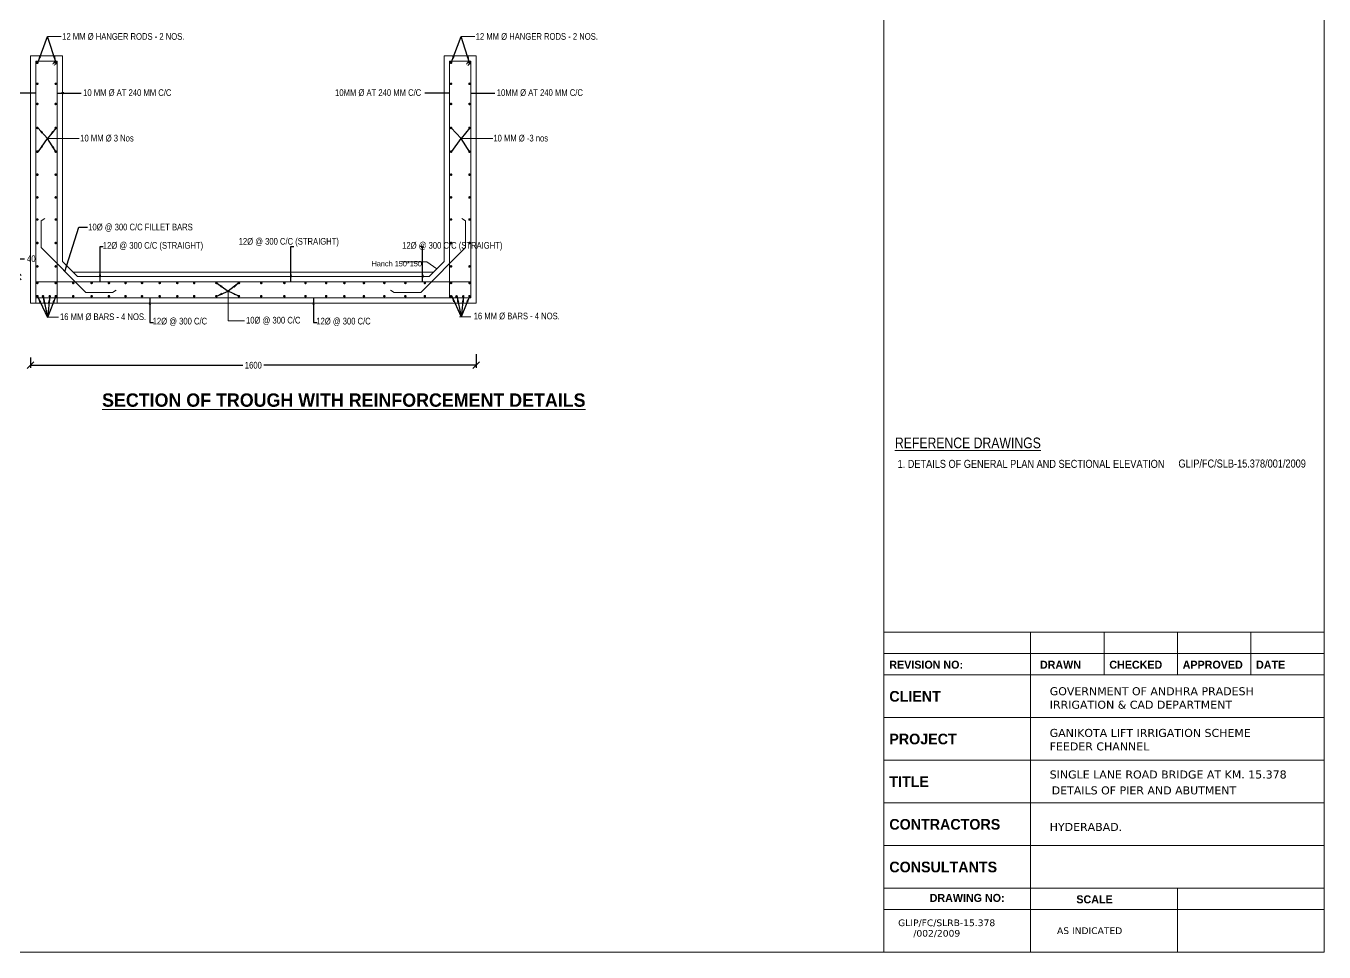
# Model space of a CAD drawing. Header units: millimetres. Extents: x 856385 to 958457, y -77744 to -16204.
# Drawn here: x 909786 to 958457, y -77744 to -43012 of the extents above; entities that cross this region are included whole.
import ezdxf

# ---------------------------------------------------------------- set-up
doc = ezdxf.new("R2010")
doc.units = ezdxf.units.MM
doc.header["$LTSCALE"] = 300
doc.header["$MEASUREMENT"] = 0
doc.layers.add('abutment', color=7, linetype='Continuous')
doc.styles.add('ARIAL NARROW', font='ARIALN.TTF', dxfattribs={"height": 250})
doc.styles.add('arn', font='ARIALN.TTF')
doc.styles.add('CITYBLUEPR', font='cityb___.ttf')
doc.styles.add('VERDANA', font='verdana.ttf')
doc.dimstyles.new('STANDARD$0', dxfattribs={"dimscale": 88.888889, "dimtxt": 0.02, "dimasz": 0.02, "dimexe": 0.05, "dimexo": 0.1, "dimgap": 0.002, "dimtad": 2, "dimdec": 0, "dimzin": 1, "dimdsep": 46, "dimtxsty": 'Standard', "dimcen": 0.09, "dimadec": 0, "dimazin": 0, "dimtfac": 1, "dimtdec": 4, "dimtofl": 0, "dimtmove": 0, "dimatfit": 3, "dimfxl": 1, "dimtolj": 1, "dimtzin": 1, "dimarcsym": 0})
doc.dimstyles.new('STANDARD$7', dxfattribs={"dimtxt": 2, "dimasz": 2, "dimexe": 1.25, "dimexo": 0.625, "dimtad": 1, "dimdec": 0, "dimlfac": 0.5, "dimdsep": 46, "dimtxsty": 'ARIAL NARROW', "dimcen": 2.5, "dimdle": 0.1, "dimse1": 1, "dimse2": 1, "dimadec": 0, "dimazin": 0, "dimtfac": 1, "dimtdec": 0, "dimtmove": 0, "dimatfit": 3, "dimfxl": 1, "dimtolj": 1, "dimtzin": 0, "dimarcsym": 0})

# ---------------------------------------------------------------- blocks, each defined once
blk = doc.blocks.new('_Oblique')
at = {"color": 0, "linetype": 'ByBlock', "lineweight": -2}
blk.add_line((-0.5, -0.5), (0.5, 0.5), dxfattribs=at)
blk = doc.blocks.new('*D82')
at = {"layer": 'abutment', "color": 0, "linetype": 'ByBlock', "lineweight": -2, "transparency": 16777216}
for p, q in [((909955, -55450), (909955, -55837)), ((926667, -55322), (926667, -55837)), ((909955, -55737), (917915, -55737)), ((926667, -55737), (918707, -55737))]:
    blk.add_line(p, q, dxfattribs=at)
at = {"layer": 'Defpoints', "color": 0, "linetype": 'ByBlock', "lineweight": 9, "transparency": 16777216}
for p in [(909955, -55350), (926667, -55222), (926667, -55737)]:
    blk.add_point(p, dxfattribs=at)
at = {"layer": 'abutment', "color": 0, "linetype": 'ByBlock', "lineweight": -2, "transparency": 16777216, "xscale": 250, "yscale": 250, "zscale": 250, "rotation": 180}
blk.add_blockref('_Oblique', (909955, -55737), dxfattribs=at)
at = {"layer": 'abutment', "color": 0, "linetype": 'ByBlock', "lineweight": -2, "transparency": 16777216, "xscale": 250, "yscale": 250, "zscale": 250}
blk.add_blockref('_Oblique', (926667, -55737), dxfattribs=at)
at = {"layer": 'abutment', "color": 0, "linetype": 'ByBlock', "lineweight": 13, "transparency": 16777216, "insert": (918311, -55737), "char_height": 250, "attachment_point": 5, "style": 'ARIAL NARROW'}
blk.add_mtext('\\A1;1600', dxfattribs=at)
blk = doc.blocks.new('*D85')
at = {"layer": 'abutment', "color": 0, "linetype": 'ByBlock', "lineweight": -2, "transparency": 16777216}
for p, q in [((909485, -52243), (909485, -51743)), ((909485, -51743), (909735, -51743)), ((909485, -52403), (909485, -52653))]:
    blk.add_line(p, q, dxfattribs=at)
at = {"layer": 'Defpoints', "color": 0, "linetype": 'ByBlock', "lineweight": 9, "transparency": 16777216}
for p in [(909485, -52243), (909485, -52243), (909485, -52403)]:
    blk.add_point(p, dxfattribs=at)
at = {"layer": 'abutment', "color": 0, "linetype": 'ByBlock', "lineweight": -2, "transparency": 16777216, "xscale": 250, "yscale": 250, "zscale": 250}
for p, rotation in [((909485, -52243), 270), ((909485, -52403), 90)]:
    blk.add_blockref('_Oblique', p, dxfattribs=dict(at, rotation=rotation))
at = {"layer": 'abutment', "color": 0, "linetype": 'ByBlock', "lineweight": 13, "transparency": 16777216, "insert": (909986, -51743), "char_height": 250, "attachment_point": 5, "style": 'ARIAL NARROW'}
blk.add_mtext('\\A1;40', dxfattribs=at)

msp = doc.modelspace()

# ---------------------------------------------------------------- linework, layer by layer
at = {"color": 0, "lineweight": 9}
for p, q in [((924813, -51858), (923885, -51858)), ((925186.7, -52123), (924813, -51858))]:
    msp.add_line(p, q, dxfattribs=at)
at = {"layer": 'abutment', "linetype": 'ByBlock', "lineweight": 13}
for p, q in [((941957.3, -16203.7), (941957.3, -77743.7)), ((958457.3, -77743.7), (958457.3, -16203.7)), ((958457.3, -77743.7), (958457.3, -16203.7)), ((910598.1, -43407.7), (911111.6, -43407.7)), ((926102.1, -43407.7), (926615.6, -43407.7)), ((909954.8, -44131), (909954.8, -53411.4)), ((909954.8, -44131), (911154.8, -44131)), ((911154.8, -44131), (911154.8, -51843)), ((925466.7, -44131), (925466.7, -51843)), ((925466.7, -44131), (925466.7, -51843)), ((925466.7, -44131), (926666.7, -44131)), ((926666.7, -44131), (926666.7, -53411.4)), ((910154.8, -44331), (910154.8, -53411.4)), ((910154.8, -44331), (910954.8, -44331)), ((910954.8, -44331), (910954.8, -53411.4)), ((925666.7, -44331), (925666.7, -53203)), ((925666.7, -44331), (926466.7, -44331)), ((926466.7, -44331), (926466.7, -53203)), ((925466.7, -45803), (925466.7, -51843)), ((910597.6, -47230.1), (911782.5, -47230.1)), ((926104.2, -47230.1), (927289.1, -47230.1)), ((910494.6, -50238.9), (910354.8, -50325.8)), ((910354.8, -51325.8), (910354.8, -50325.8)), ((926126.9, -50238.9), (926266.7, -50325.8)), ((926266.7, -51325.8), (926266.7, -50325.8)), ((910354.8, -51325.8), (912032, -53003)), ((926266.7, -51325.8), (924589.5, -53003)), ((911154.8, -51843), (911714.8, -52403)), ((925466.7, -51843), (924906.7, -52403)), ((925466.7, -51843), (924906.7, -52403)), ((911554.8, -52243), (921954.8, -52243)), ((911714.8, -52403), (921794.8, -52403)), ((924906.7, -52403), (921794.8, -52403)), ((925066.7, -52243), (921954.8, -52243)), ((910154.8, -52603), (924114.8, -52603)), ((912032, -53003), (913032, -53003)), ((913032, -53003), (913171.7, -52916)), ((917366.9, -52959.2), (917366.1, -54068)), ((923589.5, -53003), (923449.8, -52916)), ((924589.5, -53003), (923589.5, -53003)), ((925466.7, -52603), (924114.8, -52603)), ((925466.7, -52603), (926466.7, -52603)), ((909954.8, -53411.4), (926666.7, -53411.4)), ((910154.8, -53203), (923954.8, -53203)), ((925466.7, -53203), (923954.8, -53203)), ((925466.7, -53203), (926466.7, -53203)), ((910588.8, -53927.6), (911007.2, -53927.6)), ((926044.1, -53919), (926462.5, -53919)), ((917366.1, -54068), (917977.6, -54068)), ((941957.3, -65743.7), (958457.3, -65743.7)), ((947457.3, -65743.7), (947457.3, -77743.7)), ((950207.3, -65743.7), (950207.3, -67343.7)), ((952957.3, -65743.7), (952957.3, -67343.7)), ((955707.3, -65743.7), (955707.3, -67343.7)), ((941957.3, -66543.7), (958457.3, -66543.7)), ((941957.3, -67343.7), (958457.3, -67343.7)), ((958457.3, -67343.7), (958457.3, -77743.7)), ((941957.3, -68943.7), (958457.3, -68943.7)), ((941957.3, -70543.7), (958457.3, -70543.7)), ((941957.3, -72143.7), (958457.3, -72143.7)), ((941957.3, -73743.7), (958457.3, -73743.7)), ((941957.3, -75343.7), (958457.3, -75343.7)), ((952957.3, -75343.7), (952957.3, -77743.7)), ((941957.3, -76143.7), (958457.3, -76143.7)), ((856384.6, -77743.7), (958457.3, -77743.7))]:
    msp.add_line(p, q, dxfattribs=at)
at = {"layer": 'abutment', "linetype": 'ByBlock', "lineweight": 13, "const_width": 48}
for points in [[(910177.7, -44389, 1), (910225.7, -44389, 1)], [(910188.3, -44389, 1), (910236.3, -44389, 1)], [(910870.4, -44382.5, 1), (910918.4, -44382.5, 1)], [(910878.9, -44389, 1), (910926.9, -44389, 1)], [(925700.2, -44389, 1), (925748.2, -44389, 1)], [(926390.8, -44389, 1), (926438.8, -44389, 1)], [(910188.3, -45180.2, 1), (910236.3, -45180.2, 1)], [(910878.9, -45180.2, 1), (910926.9, -45180.2, 1)], [(925700.2, -45180.2, 1), (925748.2, -45180.2, 1)], [(926390.8, -45180.2, 1), (926438.8, -45180.2, 1)], [(910188.3, -45936.8, 1), (910236.3, -45936.8, 1)], [(910878.9, -45936.8, 1), (910926.9, -45936.8, 1)], [(925700.2, -45936.8, 1), (925748.2, -45936.8, 1)], [(926390.8, -45936.8, 1), (926438.8, -45936.8, 1)], [(910188.3, -46835.6, 1), (910236.3, -46835.6, 1)], [(910878.9, -46835.6, 1), (910926.9, -46835.6, 1)], [(925700.2, -46835.6, 1), (925748.2, -46835.6, 1)], [(926390.8, -46835.6, 1), (926438.8, -46835.6, 1)], [(910188.3, -47726.3, 1), (910236.3, -47726.3, 1)], [(910878.9, -47726.3, 1), (910926.9, -47726.3, 1)], [(925700.2, -47726.3, 1), (925748.2, -47726.3, 1)], [(926390.8, -47726.3, 1), (926438.8, -47726.3, 1)], [(910188.3, -48588.9, 1), (910236.3, -48588.9, 1)], [(910878.9, -48588.9, 1), (910926.9, -48588.9, 1)], [(925700.2, -48588.9, 1), (925748.2, -48588.9, 1)], [(926390.8, -48588.9, 1), (926438.8, -48588.9, 1)], [(910188.3, -49441.6, 1), (910236.3, -49441.6, 1)], [(910878.9, -49441.6, 1), (910926.9, -49441.6, 1)], [(925700.2, -49441.6, 1), (925748.2, -49441.6, 1)], [(926390.8, -49441.6, 1), (926438.8, -49441.6, 1)], [(910188.3, -50269.6, 1), (910236.3, -50269.6, 1)], [(910878.9, -50269.6, 1), (910926.9, -50269.6, 1)], [(925700.2, -50269.6, 1), (925748.2, -50269.6, 1)], [(926390.8, -50269.6, 1), (926438.8, -50269.6, 1)], [(910188.3, -51152, 1), (910236.3, -51152, 1)], [(910878.9, -51152, 1), (910926.9, -51152, 1)], [(925700.2, -51152, 1), (925748.2, -51152, 1)], [(926390.8, -51152, 1), (926438.8, -51152, 1)], [(910188.3, -52029.4, 1), (910236.3, -52029.4, 1)], [(910878.9, -52029.4, 1), (910926.9, -52029.4, 1)], [(925700.2, -52029.4, 1), (925748.2, -52029.4, 1)], [(926390.8, -52029.4, 1), (926438.8, -52029.4, 1)], [(910188.3, -52650.7, 1), (910236.3, -52650.7, 1)], [(910878.9, -52650.7, 1), (910926.9, -52650.7, 1)], [(911535.3, -52650.7, 1), (911583.3, -52650.7, 1)], [(912224.9, -52650.7, 1), (912272.9, -52650.7, 1)], [(912872.8, -52650.7, 1), (912920.8, -52650.7, 1)], [(913496.5, -52650.7, 1), (913544.5, -52650.7, 1)], [(914113, -52650.7, 1), (914161, -52650.7, 1)], [(914776.5, -52650.7, 1), (914824.5, -52650.7, 1)], [(915436.5, -52650.7, 1), (915484.5, -52650.7, 1)], [(916068.7, -52650.7, 1), (916116.7, -52650.7, 1)], [(916901.8, -52650.7, 1), (916949.8, -52650.7, 1)], [(917746.9, -52650.7, 1), (917794.9, -52650.7, 1)], [(918584, -52650.7, 1), (918632, -52650.7, 1)], [(919450.1, -52650.7, 1), (919498.1, -52650.7, 1)], [(920245.2, -52650.7, 1), (920293.2, -52650.7, 1)], [(921019.3, -52650.7, 1), (921067.3, -52650.7, 1)], [(921701.3, -52650.7, 1), (921749.3, -52650.7, 1)], [(922433.9, -52650.7, 1), (922481.9, -52650.7, 1)], [(923199.1, -52650.7, 1), (923247.1, -52650.7, 1)], [(923987.7, -52650.7, 1), (924035.7, -52650.7, 1)], [(924717.5, -52650.7, 1), (924765.5, -52650.7, 1)], [(925700.2, -52650.7, 1), (925748.2, -52650.7, 1)], [(926390.8, -52650.7, 1), (926438.8, -52650.7, 1)], [(910188.3, -53144.4, 1), (910236.3, -53144.4, 1)], [(910401, -53147.6, 1), (910449, -53147.6, 1)], [(910654.7, -53147.6, 1), (910702.7, -53147.6, 1)], [(910878.9, -53144.4, 1), (910926.9, -53144.4, 1)], [(911535.3, -53146.6, 1), (911583.3, -53146.6, 1)], [(912224.9, -53146.6, 1), (912272.9, -53146.6, 1)], [(912872.8, -53146.6, 1), (912920.8, -53146.6, 1)], [(913496.5, -53146.6, 1), (913544.5, -53146.6, 1)], [(914113, -53146.6, 1), (914161, -53146.6, 1)], [(914776.5, -53146.6, 1), (914824.5, -53146.6, 1)], [(915436.5, -53146.6, 1), (915484.5, -53146.6, 1)], [(916068.7, -53146.6, 1), (916116.7, -53146.6, 1)], [(916901.8, -53146.6, 1), (916949.8, -53146.6, 1)], [(917746.9, -53146.6, 1), (917794.9, -53146.6, 1)], [(918584, -53146.6, 1), (918632, -53146.6, 1)], [(919450.1, -53146.6, 1), (919498.1, -53146.6, 1)], [(920245.2, -53146.6, 1), (920293.2, -53146.6, 1)], [(921019.3, -53146.6, 1), (921067.3, -53146.6, 1)], [(921701.3, -53146.6, 1), (921749.3, -53146.6, 1)], [(922433.9, -53146.6, 1), (922481.9, -53146.6, 1)], [(923199.1, -53146.6, 1), (923247.1, -53146.6, 1)], [(923987.7, -53146.6, 1), (924035.7, -53146.6, 1)], [(924717.5, -53146.6, 1), (924765.5, -53146.6, 1)], [(925700.2, -53148.5, 1), (925748.2, -53148.5, 1)], [(925902.5, -53154.2, 1), (925950.5, -53154.2, 1)], [(926156.1, -53154.2, 1), (926204.1, -53154.2, 1)], [(926390.8, -53148.5, 1), (926438.8, -53148.5, 1)]]:
    msp.add_lwpolyline(points, format="xyb", close=True, dxfattribs=at)
at = {"layer": 'abutment', "linetype": 'ByBlock', "lineweight": 13}
for points in [[(910954.8, -44331), (910871.4, -44340.4), (910853, -44357.7), (910838, -44381.8), (910822.7, -44402.3), (910808.9, -44420.3), (910793.7, -44440.2)], [(910954.8, -44331), (910942.8, -44414.1), (910925, -44432), (910900.4, -44446.2), (910879.5, -44460.8), (910861.1, -44474.1), (910840.7, -44488.6)], [(926466.7, -44331), (926383.3, -44340.4), (926364.8, -44357.7), (926349.9, -44381.8), (926334.6, -44402.3), (926320.8, -44420.3), (926305.6, -44440.2)], [(926466.7, -44331), (926454.7, -44414.1), (926436.9, -44432), (926412.3, -44446.2), (926391.3, -44460.8), (926373, -44474.1), (926352.5, -44488.6)]]:
    msp.add_lwpolyline(points, dxfattribs=at)

# ---------------------------------------------------------------- texts
at = {"color": 0, "lineweight": 9, "insert": (922743, -51826.5), "char_height": 200, "width": 1673.177, "attachment_point": 1, "style": 'ARIAL NARROW'}
msp.add_mtext('Hanch 150*150', dxfattribs=at)
at = {"layer": 'abutment', "linetype": 'ByBlock', "lineweight": 13}
for s, height, style, p in [('12 MM %%C HANGER RODS - 2 NOS.', 250, 'ARIAL NARROW', (911144.9, -43530.2)), ('12 MM %%C HANGER RODS - 2 NOS.', 250, 'ARIAL NARROW', (926648.9, -43530.2)), ('10 MM %%C AT 240 MM C/C', 250, 'ARIAL NARROW', (911930.3, -45635.5)), ('10MM %%C AT 240 MM C/C', 250, 'ARIAL NARROW', (921376.9, -45635.5)), ('10MM %%C AT 240 MM C/C', 250, 'ARIAL NARROW', (927439.7, -45635.5)), ('10 MM %%C 3 Nos', 250, 'ARIAL NARROW', (911821, -47343.9)), ('10 MM %%C -3 nos', 250, 'ARIAL NARROW', (927310.4, -47343.9)), ('10%%c @ 300 C/C FILLET BARS ', 250, 'ARIAL NARROW', (912120.7, -50678.3)), ('12%%C @ 300 C/C (STRAIGHT)', 250, 'ARIAL NARROW', (912669.4, -51365.5)), ('12%%C @ 300 C/C (STRAIGHT)', 250, 'ARIAL NARROW', (917761.1, -51213.4)), ('12%%C @ 300 C/C (STRAIGHT)', 250, 'ARIAL NARROW', (923891.9, -51365.5)), ('16 MM %%C BARS - 4 NOS.', 250, 'ARIAL NARROW', (911061.6, -54042.1)), ('12%%C @ 300 C/C ', 250, 'ARIAL NARROW', (914537.1, -54206.9)), ('10%%C @ 300 C/C ', 250, 'ARIAL NARROW', (918036.7, -54171.2)), ('12%%C @ 300 C/C ', 250, 'ARIAL NARROW', (920672.2, -54206.9)), ('16 MM %%C BARS - 4 NOS.', 250, 'ARIAL NARROW', (926573.4, -54014)), ('%%USECTION OF TROUGH WITH REINFORCEMENT DETAILS', 500, 'CITYBLUEPR', (912640, -57293.2)), ('%%UREFERENCE DRAWINGS', 400, 'arn', (942367.9, -58849.1)), ('1. DETAILS OF GENERAL PLAN AND SECTIONAL ELEVATION', 300, 'arn', (942467, -59585.2)), ('GLIP/FC/SLB-15.378/001/2009', 300, 'arn', (952999.7, -59573.3)), ('REVISION NO:', 300, 'CITYBLUEPR', (942157.9, -67117.4)), ('DRAWN', 300, 'CITYBLUEPR', (947805, -67117.4)), ('CHECKED', 300, 'CITYBLUEPR', (950407.9, -67117.4)), ('APPROVED', 300, 'CITYBLUEPR', (953157.9, -67117.4)), ('DATE', 300, 'CITYBLUEPR', (955907.9, -67117.4)), ('CLIENT', 400, 'CITYBLUEPR', (942157.9, -68353.9)), ('GOVERNMENT OF ANDHRA PRADESH', 300, 'VERDANA', (948172.4, -68112.4)), ('IRRIGATION & CAD DEPARTMENT', 300, 'VERDANA', (948172.4, -68618)), ('PROJECT', 400, 'CITYBLUEPR', (942157.9, -69953.9)), ('GANIKOTA LIFT IRRIGATION SCHEME', 300, 'VERDANA', (948170.7, -69676.1)), ('FEEDER CHANNEL', 300, 'VERDANA', (948170.7, -70181.7)), ('SINGLE LANE ROAD BRIDGE AT KM. 15.378', 300, 'VERDANA', (948170.7, -71235)), ('TITLE', 400, 'CITYBLUEPR', (942157.9, -71553.9)), ('DETAILS OF PIER AND ABUTMENT ', 300, 'VERDANA', (948246.1, -71830.6)), ('CONTRACTORS', 400, 'CITYBLUEPR', (942157.9, -73153.9)), ('HYDERABAD.', 300, 'VERDANA', (948170.7, -73201.7)), ('CONSULTANTS', 400, 'CITYBLUEPR', (942157.9, -74753.9)), ('DRAWING NO:', 300, 'CITYBLUEPR', (943671.3, -75863.8)), ('SCALE', 300, 'CITYBLUEPR', (949171.3, -75917.4)), ('GLIP/FC/SLRB-15.378', 250, 'VERDANA', (942489, -76772.5)), ('AS INDICATED', 250, 'VERDANA', (948444.2, -77068.1)), ('/002/2009', 250, 'VERDANA', (943057.8, -77165))]:
    msp.add_text(s, height=height, dxfattribs=dict(at, style=style)).set_placement(p)

# ---------------------------------------------------------------- dimensions: what is measured, and where the dimension line sits
dim = msp.add_linear_dim(base=(909485.1, -52243), p1=(909485.1, -52403), p2=(909485.1, -52243), angle=90, text='40', dimstyle='STANDARD$0', override={"dimscale": 1, "dimtxt": 250, "dimasz": 250, "dimexe": 100, "dimexo": 100, "dimgap": 100, "dimtad": 0, "dimtoh": 1, "dimzin": 0, "dimtxsty": 'ARIAL NARROW', "dimblk1": 'Oblique', "dimblk2": 'Oblique', "dimsah": 1, "dimtzin": 0}, dxfattribs=at)
dim.commit()
dim.dimension.update_dxf_attribs({"geometry": '*D85', "text_midpoint": (909985.7, -51743)})
dim = msp.add_linear_dim(base=(926666.7, -55737), p1=(909954.8, -55350.4), p2=(926666.7, -55221.8), text='1600', dimstyle='STANDARD$0', override={"dimscale": 1, "dimtxt": 250, "dimasz": 250, "dimexe": 100, "dimexo": 100, "dimgap": 100, "dimtad": 0, "dimtoh": 1, "dimzin": 0, "dimtxsty": 'ARIAL NARROW', "dimblk1": 'Oblique', "dimblk2": 'Oblique', "dimsah": 1, "dimtzin": 0}, dxfattribs=at)
dim.commit()
dim.dimension.update_dxf_attribs({"geometry": '*D82', "text_midpoint": (918310.8, -55737)})

# ---------------------------------------------------------------- leaders
for points, override in [([(910227.5, -44389), (910598.1, -43407.7)], {"dimtxt": 250, "dimasz": 250, "dimexe": 100, "dimexo": 100, "dimgap": 100, "dimtad": 0, "dimtoh": 1, "dimlfac": 1, "dimzin": 0, "dimcen": 0.09, "dimdle": 0, "dimse1": 0, "dimse2": 0, "dimtdec": 4, "dimtofl": 0}), ([(910918.1, -44389), (910598.1, -43407.7)], {"dimtxt": 250, "dimasz": 250, "dimexe": 100, "dimexo": 100, "dimgap": 100, "dimtad": 0, "dimtoh": 1, "dimlfac": 1, "dimzin": 0, "dimcen": 0.09, "dimdle": 0, "dimse1": 0, "dimse2": 0, "dimtdec": 4, "dimtofl": 0}), ([(925731.5, -44389), (926102.1, -43407.7)], {"dimtxt": 250, "dimasz": 250, "dimexe": 100, "dimexo": 100, "dimgap": 100, "dimtad": 0, "dimtoh": 1, "dimlfac": 1, "dimzin": 0, "dimcen": 0.09, "dimdle": 0, "dimse1": 0, "dimse2": 0, "dimtdec": 4, "dimtofl": 0}), ([(926422.1, -44389), (926102.1, -43407.7)], {"dimtxt": 250, "dimasz": 250, "dimexe": 100, "dimexo": 100, "dimgap": 100, "dimtad": 0, "dimtoh": 1, "dimlfac": 1, "dimzin": 0, "dimcen": 0.09, "dimdle": 0, "dimse1": 0, "dimse2": 0, "dimtdec": 4, "dimtofl": 0}), ([(910152.4, -45530.6), (909251.6, -45530.5)], {"dimtxt": 250, "dimasz": 100, "dimexe": 100, "dimexo": 100, "dimgap": 100, "dimtad": 0, "dimtoh": 1, "dimlfac": 1, "dimzin": 0, "dimcen": 0.09, "dimdle": 0, "dimse1": 0, "dimse2": 0, "dimtdec": 4, "dimtofl": 0}), ([(910956.7, -45530.6), (911857.6, -45530.5)], {"dimtxt": 250, "dimasz": 250, "dimexe": 100, "dimexo": 100, "dimgap": 100, "dimtad": 0, "dimtoh": 1, "dimlfac": 1, "dimzin": 0, "dimcen": 0.09, "dimdle": 0, "dimse1": 0, "dimse2": 0, "dimtdec": 4, "dimtofl": 0}), ([(925643.3, -45530.6), (924742.4, -45530.5)], {"dimtxt": 250, "dimasz": 100, "dimexe": 100, "dimexo": 100, "dimgap": 100, "dimtad": 0, "dimtoh": 1, "dimlfac": 1, "dimzin": 0, "dimcen": 0.09, "dimdle": 0, "dimse1": 0, "dimse2": 0, "dimtdec": 4, "dimtofl": 0}), ([(926466.2, -45530.6), (927367, -45530.5)], {"dimtxt": 250, "dimasz": 100, "dimexe": 100, "dimexo": 100, "dimgap": 100, "dimtad": 0, "dimtoh": 1, "dimlfac": 1, "dimzin": 0, "dimcen": 0.09, "dimdle": 0, "dimse1": 0, "dimse2": 0, "dimtdec": 4, "dimtofl": 0}), ([(910227.1, -46835.6), (910597.6, -47230.1)], {"dimtxt": 250, "dimasz": 250, "dimexe": 100, "dimexo": 100, "dimgap": 100, "dimtad": 0, "dimtoh": 1, "dimlfac": 1, "dimzin": 0, "dimcen": 0.09, "dimdle": 0, "dimse1": 0, "dimse2": 0, "dimtdec": 4, "dimtofl": 0}), ([(910917.6, -46835.6), (910597.6, -47230.1)], {"dimtxt": 250, "dimasz": 250, "dimexe": 100, "dimexo": 100, "dimgap": 100, "dimtad": 0, "dimtoh": 1, "dimlfac": 1, "dimzin": 0, "dimcen": 0.09, "dimdle": 0, "dimse1": 0, "dimse2": 0, "dimtdec": 4, "dimtofl": 0}), ([(925733.6, -46835.6), (926104.2, -47230.1)], {"dimtxt": 250, "dimasz": 100, "dimexe": 100, "dimexo": 100, "dimgap": 100, "dimtad": 0, "dimtoh": 1, "dimlfac": 1, "dimzin": 0, "dimcen": 0.09, "dimdle": 0, "dimse1": 0, "dimse2": 0, "dimtdec": 4, "dimtofl": 0}), ([(926424.2, -46835.6), (926104.2, -47230.1)], {"dimtxt": 250, "dimasz": 100, "dimexe": 100, "dimexo": 100, "dimgap": 100, "dimtad": 0, "dimtoh": 1, "dimlfac": 1, "dimzin": 0, "dimcen": 0.09, "dimdle": 0, "dimse1": 0, "dimse2": 0, "dimtdec": 4, "dimtofl": 0}), ([(910251.1, -47726.3), (910597.6, -47230.1)], {"dimtxt": 250, "dimasz": 250, "dimexe": 100, "dimexo": 100, "dimgap": 100, "dimtad": 0, "dimtoh": 1, "dimlfac": 1, "dimzin": 0, "dimcen": 0.09, "dimdle": 0, "dimse1": 0, "dimse2": 0, "dimtdec": 4, "dimtofl": 0}), ([(910917.3, -47750.3), (910597.6, -47230.1)], {"dimtxt": 250, "dimasz": 250, "dimexe": 100, "dimexo": 100, "dimgap": 100, "dimtad": 0, "dimtoh": 1, "dimlfac": 1, "dimzin": 0, "dimcen": 0.09, "dimdle": 0, "dimse1": 0, "dimse2": 0, "dimtdec": 4, "dimtofl": 0}), ([(925757.6, -47726.3), (926104.2, -47230.1)], {"dimtxt": 250, "dimasz": 100, "dimexe": 100, "dimexo": 100, "dimgap": 100, "dimtad": 0, "dimtoh": 1, "dimlfac": 1, "dimzin": 0, "dimcen": 0.09, "dimdle": 0, "dimse1": 0, "dimse2": 0, "dimtdec": 4, "dimtofl": 0}), ([(926423.9, -47750.3), (926104.2, -47230.1)], {"dimtxt": 250, "dimasz": 100, "dimexe": 100, "dimexo": 100, "dimgap": 100, "dimtad": 0, "dimtoh": 1, "dimlfac": 1, "dimzin": 0, "dimcen": 0.09, "dimdle": 0, "dimse1": 0, "dimse2": 0, "dimtdec": 4, "dimtofl": 0}), ([(911244.3, -52215.3), (911771.6, -50552.3), (912088.6, -50552.3)], {"dimtxt": 250, "dimasz": 250, "dimexe": 100, "dimexo": 100, "dimgap": 100, "dimtad": 0, "dimtoh": 1, "dimlfac": 1, "dimzin": 0, "dimcen": 0.09, "dimdle": 0, "dimse1": 0, "dimse2": 0, "dimtdec": 4, "dimtofl": 0}), ([(912565.5, -52583.2), (912565.5, -51279.5), (912677.3, -51279.5)], {"dimtxt": 250, "dimasz": 250, "dimexe": 100, "dimexo": 100, "dimgap": 100, "dimtad": 0, "dimtoh": 1, "dimlfac": 1, "dimzin": 0, "dimcen": 0.09, "dimdle": 0, "dimse1": 0, "dimse2": 0, "dimtdec": 4, "dimtofl": 0}), ([(919719.4, -52583.2), (919719.4, -51279.5), (919831.2, -51279.5)], {"dimtxt": 250, "dimasz": 250, "dimexe": 100, "dimexo": 100, "dimgap": 100, "dimtad": 0, "dimtoh": 1, "dimlfac": 1, "dimzin": 0, "dimcen": 0.09, "dimdle": 0, "dimse1": 0, "dimse2": 0, "dimtdec": 4, "dimtofl": 0}), ([(924660.4, -52583.2), (924660.4, -51279.5), (924548.6, -51279.5)], {"dimtxt": 250, "dimasz": 250, "dimexe": 100, "dimexo": 100, "dimgap": 100, "dimtad": 0, "dimtoh": 1, "dimlfac": 1, "dimzin": 0, "dimcen": 0.09, "dimdle": 0, "dimse1": 0, "dimse2": 0, "dimtdec": 4, "dimtofl": 0}), ([(916903.5, -53155.3), (917366.9, -52959.2)], {"dimtxt": 250, "dimasz": 250, "dimexe": 100, "dimexo": 100, "dimgap": 100, "dimtad": 0, "dimtoh": 1, "dimlfac": 1, "dimzin": 0, "dimcen": 0.09, "dimdle": 0, "dimse1": 0, "dimse2": 0, "dimtdec": 4, "dimtofl": 0}), ([(916925.8, -52650.7), (917366.9, -52959.2)], {"dimtxt": 250, "dimasz": 250, "dimexe": 100, "dimexo": 100, "dimgap": 100, "dimtad": 0, "dimtoh": 1, "dimlfac": 1, "dimzin": 0, "dimcen": 0.09, "dimdle": 0, "dimse1": 0, "dimse2": 0, "dimtdec": 4, "dimtofl": 0}), ([(917770.9, -52650.7), (917366.9, -52959.2)], {"dimtxt": 250, "dimasz": 250, "dimexe": 100, "dimexo": 100, "dimgap": 100, "dimtad": 0, "dimtoh": 1, "dimlfac": 1, "dimzin": 0, "dimcen": 0.09, "dimdle": 0, "dimse1": 0, "dimse2": 0, "dimtdec": 4, "dimtofl": 0}), ([(917770.9, -53146.6), (917366.9, -52959.2)], {"dimtxt": 250, "dimasz": 200, "dimexe": 100, "dimexo": 100, "dimgap": 100, "dimtad": 0, "dimtoh": 1, "dimlfac": 1, "dimzin": 0, "dimcen": 0.09, "dimdle": 0, "dimse1": 0, "dimse2": 0, "dimtdec": 4, "dimtofl": 0}), ([(910217.8, -53147.6), (910588.3, -53939.8)], {"dimtxt": 250, "dimasz": 250, "dimexe": 100, "dimexo": 100, "dimgap": 100, "dimtad": 0, "dimtoh": 1, "dimlfac": 1, "dimzin": 0, "dimcen": 0.09, "dimdle": 0, "dimse1": 0, "dimse2": 0, "dimtdec": 4, "dimtofl": 0}), ([(910218.2, -53147.6), (910588.8, -53939.8)], {"dimtxt": 250, "dimasz": 250, "dimexe": 100, "dimexo": 100, "dimgap": 100, "dimtad": 0, "dimtoh": 1, "dimlfac": 1, "dimzin": 0, "dimcen": 0.09, "dimdle": 0, "dimse1": 0, "dimse2": 0, "dimtdec": 4, "dimtofl": 0}), ([(910425, -53147.6), (910588.8, -53939.8)], {"dimtxt": 250, "dimasz": 250, "dimexe": 100, "dimexo": 100, "dimgap": 100, "dimtad": 0, "dimtoh": 1, "dimlfac": 1, "dimzin": 0, "dimcen": 0.09, "dimdle": 0, "dimse1": 0, "dimse2": 0, "dimtdec": 4, "dimtofl": 0}), ([(910434.7, -53171.3), (910588.3, -53939.8)], {"dimtxt": 250, "dimasz": 250, "dimexe": 100, "dimexo": 100, "dimgap": 100, "dimtad": 0, "dimtoh": 1, "dimlfac": 1, "dimzin": 0, "dimcen": 0.09, "dimdle": 0, "dimse1": 0, "dimse2": 0, "dimtdec": 4, "dimtofl": 0}), ([(910908.3, -53147.6), (910588.3, -53939.8)], {"dimtxt": 250, "dimasz": 250, "dimexe": 100, "dimexo": 100, "dimgap": 100, "dimtad": 0, "dimtoh": 1, "dimlfac": 1, "dimzin": 0, "dimcen": 0.09, "dimdle": 0, "dimse1": 0, "dimse2": 0, "dimtdec": 4, "dimtofl": 0}), ([(910682.2, -53148.7), (910588.3, -53939.8)], {"dimtxt": 250, "dimasz": 250, "dimexe": 100, "dimexo": 100, "dimgap": 100, "dimtad": 0, "dimtoh": 1, "dimlfac": 1, "dimzin": 0, "dimcen": 0.09, "dimdle": 0, "dimse1": 0, "dimse2": 0, "dimtdec": 4, "dimtofl": 0}), ([(910908.8, -53147.6), (910588.8, -53939.8)], {"dimtxt": 250, "dimasz": 250, "dimexe": 100, "dimexo": 100, "dimgap": 100, "dimtad": 0, "dimtoh": 1, "dimlfac": 1, "dimzin": 0, "dimcen": 0.09, "dimdle": 0, "dimse1": 0, "dimse2": 0, "dimtdec": 4, "dimtofl": 0}), ([(910678.7, -53147.6), (910588.8, -53939.8)], {"dimtxt": 250, "dimasz": 250, "dimexe": 100, "dimexo": 100, "dimgap": 100, "dimtad": 0, "dimtoh": 1, "dimlfac": 1, "dimzin": 0, "dimcen": 0.09, "dimdle": 0, "dimse1": 0, "dimse2": 0, "dimtdec": 4, "dimtofl": 0}), ([(914432.3, -53218), (914432.3, -54134.5), (914570.1, -54134.5)], {"dimtxt": 250, "dimasz": 250, "dimexe": 100, "dimexo": 100, "dimgap": 100, "dimtad": 0, "dimtoh": 1, "dimlfac": 1, "dimzin": 0, "dimcen": 0.09, "dimdle": 0, "dimse1": 0, "dimse2": 0, "dimtdec": 4, "dimtofl": 0}), ([(920567.4, -53218), (920567.4, -54134.5), (920705.3, -54134.5)], {"dimtxt": 250, "dimasz": 250, "dimexe": 100, "dimexo": 100, "dimgap": 100, "dimtad": 0, "dimtoh": 1, "dimlfac": 1, "dimzin": 0, "dimcen": 0.09, "dimdle": 0, "dimse1": 0, "dimse2": 0, "dimtdec": 4, "dimtofl": 0}), ([(925736.1, -53126.8), (926106.7, -53919)], {"dimtxt": 250, "dimasz": 250, "dimexe": 100, "dimexo": 100, "dimgap": 100, "dimtad": 0, "dimtoh": 1, "dimlfac": 1, "dimzin": 0, "dimcen": 0.09, "dimdle": 0, "dimse1": 0, "dimse2": 0, "dimtdec": 4, "dimtofl": 0}), ([(925942.9, -53126.8), (926106.7, -53919)], {"dimtxt": 250, "dimasz": 250, "dimexe": 100, "dimexo": 100, "dimgap": 100, "dimtad": 0, "dimtoh": 1, "dimlfac": 1, "dimzin": 0, "dimcen": 0.09, "dimdle": 0, "dimse1": 0, "dimse2": 0, "dimtdec": 4, "dimtofl": 0}), ([(926426.7, -53126.8), (926106.7, -53919)], {"dimtxt": 250, "dimasz": 250, "dimexe": 100, "dimexo": 100, "dimgap": 100, "dimtad": 0, "dimtoh": 1, "dimlfac": 1, "dimzin": 0, "dimcen": 0.09, "dimdle": 0, "dimse1": 0, "dimse2": 0, "dimtdec": 4, "dimtofl": 0}), ([(926196.6, -53126.8), (926106.7, -53919)], {"dimtxt": 250, "dimasz": 250, "dimexe": 100, "dimexo": 100, "dimgap": 100, "dimtad": 0, "dimtoh": 1, "dimlfac": 1, "dimzin": 0, "dimcen": 0.09, "dimdle": 0, "dimse1": 0, "dimse2": 0, "dimtdec": 4, "dimtofl": 0})]:
    msp.add_leader(points, dimstyle='STANDARD$7', override=override, dxfattribs=at)

doc.saveas('drawing.dxf')
